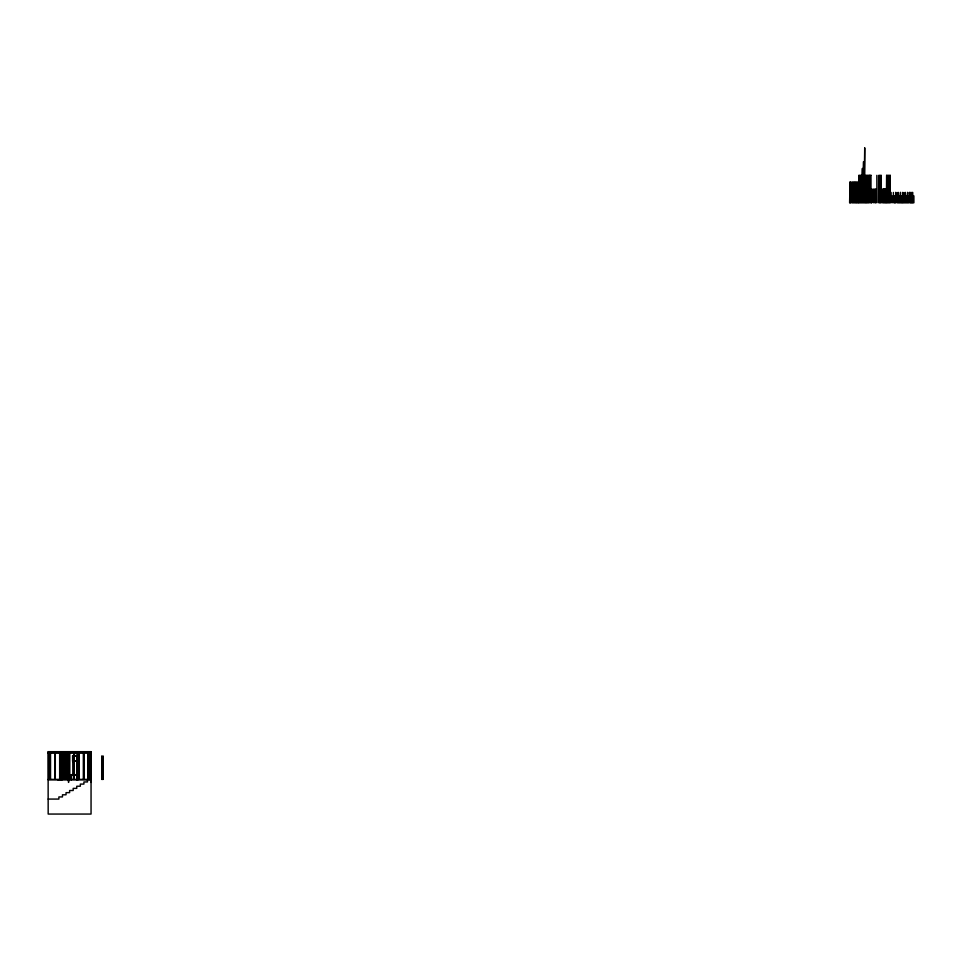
<?xml version="1.0" encoding="UTF-8"?>
<svg xmlns="http://www.w3.org/2000/svg" width="962" height="962" viewBox="0 0 962 962"><rect width="100%" height="100%" fill="white"/><g stroke="black" fill="none" stroke-linecap="round" stroke-linejoin="round"><path stroke-width="1.44" d="M62.157 779.388L61.159 752.957L61.159 779.388L57.804 779.809M72.823 760.978L72.847 755.831M76.84 774.891L76.84 779.809L76.792 755.831L72.571 755.831L72.631 761.471L72.811 760.762M77.946 779.388L77.946 752.957M90.62 752.957L91.053 782.431L91.017 752.957L48.1 752.957M72.811 756.553L72.811 755.831L76.84 755.831M102.718 758.549L102.718 763.119M102.718 770.538L102.718 776.815M102.152 763.119L102.08 758.26M102.152 768.83L102.08 763.972M102.152 776.827L102.152 770.526M876.851 175.337L876.923 202.741M878.655 175.337L878.559 202.741M873.424 189.045L873.52 202.741M874.566 189.045L874.566 202.741M881.986 189.045L882.094 202.741M891.125 192.46L891.125 202.741M893.409 192.46L893.494 202.741M892.267 195.887L892.339 202.741M896.824 195.887L896.969 202.741M912.818 195.887L913.9 195.887L913.9 202.741L911.675 202.741L911.675 192.46L912.746 192.46L912.818 202.741M48.1 752.092L91.053 752.092M48.1 752.524L91.053 752.524M72.787 756.048L76.84 756.048M101.936 756.553L102.934 756.553M101.719 757.118L103.15 757.118M72.571 760.762L76.9 760.762M72.823 760.978L76.84 760.978M76.84 762.397L76.84 763.119M76.84 774.675L71.368 774.675L71.416 779.809L71.38 774.891L76.9 774.891M74.11 774.891L71.152 774.675L71.2 779.809L71.416 775.384M76.84 777.813L76.84 778.535M48.172 779.388L91.053 779.388L90.019 752.957M48.172 779.809L91.077 779.809M48.172 799.073L58.886 799.073L58.886 796.933L62.47 796.933L62.47 794.792L66.041 794.792L66.041 792.652L69.613 792.652L69.613 790.511L73.184 790.511L73.184 788.371L76.756 788.371L76.756 786.231L80.339 786.231L80.339 784.09L83.91 784.09L83.91 781.95L87.482 781.95L87.482 779.809M102.429 779.388L102.08 757.118L102.08 779.388M102.79 779.388L103.15 755.976L103.15 779.388L101.719 779.388L101.719 755.976L101.936 779.388M102.718 763.72L102.718 769.359M90.2 752.957L90.187 779.388M90.019 752.524L90.019 779.809M88.516 752.957L88.516 779.388M84.163 752.957L84.163 779.388M83.742 752.957L83.754 779.388M83.333 752.957L83.333 779.388M79.209 752.945L79.209 779.376M78.98 752.957L78.98 779.388M78.788 752.945L78.788 779.376M78.547 752.957L78.547 779.388M77.934 752.524L77.946 779.809M76.948 752.524L76.948 779.809M74.435 752.957L74.435 755.891M74.182 752.957L74.182 779.388M74.002 752.957L74.002 755.891M73.761 752.957L73.761 779.388M72.787 755.831L72.823 774.675M69.673 752.957L69.673 779.388M69.408 752.957L69.408 779.388M69.24 752.957L69.24 779.388M68.975 752.957L68.555 782.431L68.555 752.524M67.869 752.957L67.869 779.809M67.436 752.957L67.436 779.388M67.003 752.957L67.003 779.388M65.32 752.957L65.32 779.388M64.887 752.957L64.863 779.388M64.442 752.957L64.442 779.388M63.011 752.957L63.011 779.388M62.578 752.957L62.578 779.388M62.157 752.957L62.157 779.809M61.159 752.957L61.159 779.809M60.089 752.957L60.089 779.388M59.656 752.957L59.656 779.388M55.303 752.957L55.303 779.388M54.882 752.957L54.882 779.388M50.529 752.957L50.529 779.388M50.096 752.957L50.096 779.388M48.593 752.957L48.593 779.388M864.718 147.944L864.297 202.741L864.718 147.944M863.575 161.64L863.154 202.741L863.575 161.64M862.433 168.494L862.012 202.741L862.433 168.494M859.006 175.337L858.585 202.741L859.006 175.337M860.148 175.337L859.727 202.741L860.148 175.337M861.291 175.337L860.87 202.741L861.291 175.337M865.86 175.337L865.439 202.741L865.86 175.337M867.002 175.337L866.57 202.741L867.002 175.337M868.145 175.337L867.712 202.741L868.145 175.337M869.287 175.337L868.854 202.741L869.287 175.337M870.995 175.337L869.997 175.337L869.997 202.741L870.995 202.741L870.995 175.337M879.833 175.337L879.701 202.741L879.833 175.337M881.048 175.337L880.843 202.741L881.048 175.337M886.663 175.337L886.555 202.741L886.663 175.337M887.842 175.337L887.698 202.741L887.842 175.337M889.02 175.337L888.84 202.741L889.02 175.337M890.199 175.337L889.982 202.741L890.199 175.337M849.879 182.191L849.662 202.741L849.879 182.191M850.805 182.191L850.588 202.741L850.805 182.191M852.164 182.191L851.947 202.741L852.164 182.191M853.306 182.191L853.09 202.741L853.306 182.191M854.448 182.191L854.232 202.741L854.448 182.191M855.591 182.191L855.374 202.741L855.591 182.191M856.733 182.191L856.517 202.741L856.733 182.191M857.876 182.191L857.659 202.741L857.876 182.191M871.788 189.045L871.716 202.741L871.788 189.045M875.913 189.045L875.709 202.741L875.913 189.045M883.272 189.045L883.128 202.741L883.272 189.045M884.451 189.045L884.27 202.741L884.451 189.045M885.629 189.045L885.413 202.741L885.629 189.045M895.814 192.46L895.682 202.741L895.814 192.46M898.135 192.46L897.967 202.741L898.135 192.46M900.48 192.46L900.252 202.741L900.48 192.46M902.837 192.46L902.536 202.741L902.837 192.46M905.194 192.46L904.821 202.741L905.194 192.46M907.599 192.46L907.106 202.741L907.599 192.46M910.172 192.46L909.391 192.46L909.391 202.741L910.172 202.741L910.172 192.46M894.648 195.887L894.54 202.741L894.648 195.887M899.29 195.887L899.109 202.741L899.29 195.887M901.647 195.887L901.394 202.741L901.647 195.887M904.003 195.887L903.679 202.741L904.003 195.887M906.36 195.887L905.963 202.741L906.36 195.887M908.765 195.887L908.248 202.741L908.765 195.887M911.327 195.887L910.533 195.887L910.533 202.741L911.327 202.741L911.327 195.887M91.053 751.671L48.1 751.671L48.172 814.056L91.053 814.056L91.053 751.671M88.107 779.388L88.107 752.957L88.095 779.388"/></g></svg>
